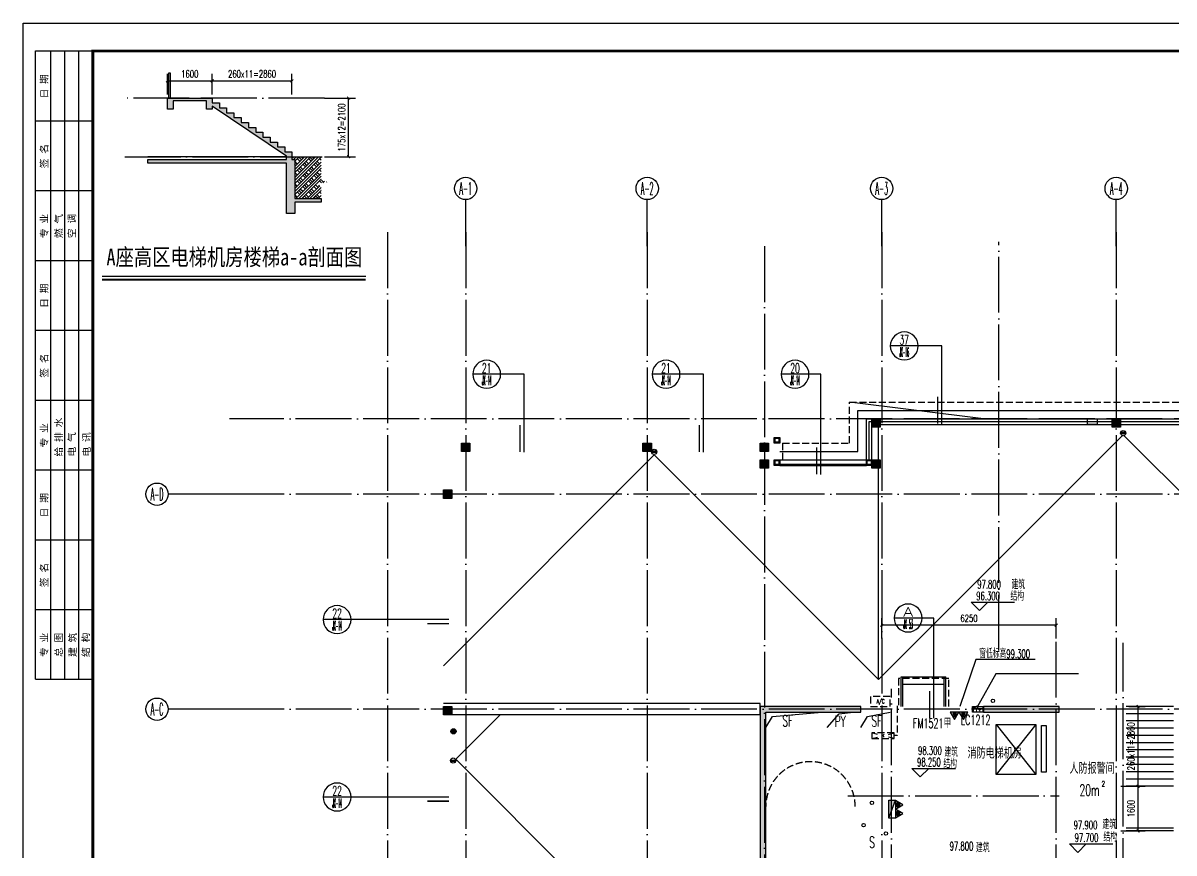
# Model space of a CAD drawing. Extents: x 1980812 to 2578970, y -669191 to 284498.
# Drawn here: x 1980812 to 2022034, y -444039 to -414320 of the extents above; entities that cross this region are included whole.
import ezdxf
from ezdxf.enums import TextEntityAlignment as Align

# ---------------------------------------------------------------- set-up
doc = ezdxf.new("R2010")
doc.units = 0
doc.header["$LTSCALE"] = 1000
doc.header["$MEASUREMENT"] = 0
doc.linetypes.add('DASH', pattern=[0.35, 0.25, -0.1])
doc.linetypes.add('DOTE', pattern=[2.42, 2, -0.2, 0.02, -0.2])
for name, color, linetype in [('A-ANNO-TEXT', 131, 'Continuous'), ('ACS_COM', 7, 'Continuous'), ('AXIS', 3, 'Continuous'), ('AXIS_TEXT', 7, 'Continuous'), ('COLU', 6, 'Continuous'), ('COLU_HATCH', 251, 'Continuous'), ('CURTWALL', 2, 'Continuous'), ('DIM_ELEV', 3, 'Continuous'), ('DIM_SYMB', 3, 'Continuous'), ('dote', 1, 'DOTE'), ('EQUIP_地漏', 255, 'Continuous'), ('EQUIP_消火栓', 255, 'Continuous'), ('EQUIP_设备', 102, 'Continuous'), ('EQUIP_雨水斗', 255, 'Continuous'), ('KT', 11, 'DASH'), ('PUB_DIM', 3, 'Continuous'), ('S_面层', 41, 'Continuous'), ('SPACE_HATCH', 8, 'Continuous'), ('STAIR', 2, 'Continuous'), ('TK', 1, 'Continuous'), ('VALVE_喷淋', 255, 'Continuous'), ('VPIPE-废水', 30, 'Continuous'), ('VPIPE-污水', 50, 'Continuous'), ('VPIPE-消防', 20, 'Continuous'), ('VPIPE-雨水', 140, 'Continuous'), ('WALL', 4, 'Continuous'), ('WINDOW', 2, 'Continuous'), ('屋顶柱', 5, 'Continuous'), ('房间名称', 7, 'Continuous'), ('排水', 140, 'Continuous'), ('百叶', 3, 'Continuous'), ('看线', 66, 'Continuous'), ('空线', 3, 'Continuous'), ('节点', 3, 'Continuous'), ('详细尺寸', 11, 'Continuous'), ('详细标注', 231, 'Continuous'), ('门窗编号', 56, 'Continuous')]:
    doc.layers.add(name, color=color, linetype=linetype)
doc.layers.add('kon', color=40, linetype='Continuous', lineweight=5)
doc.layers.add('暖通-空调-设备', color=150, linetype='Continuous', lineweight=35)
doc.styles.add('-WHFSROMANS', font='ROMANS.shx', dxfattribs={"width": 0.6, "bigfont": 'WHFS.shx'})
doc.styles.add('_ROMANC', font='ROMANC', dxfattribs={"width": 0.6})
doc.styles.add('_TCH_AXIS', font='COMPLEX', dxfattribs={"bigfont": 'GBCBIG'})
doc.styles.add('_TCH_DIM_T3', font='SIMPLEX', dxfattribs={"width": 0.705882, "bigfont": 'GBCBIG'})
doc.styles.add('COMP', font='COMPLEX.shx', dxfattribs={"bigfont": 'hztxt'})
doc.styles.add('COMPLEX', font='COMPLEX')
doc.styles.add('DIM_FONT', font='SIMPLEX', dxfattribs={"width": 0.7, "bigfont": 'GBCBIG'})
doc.styles.add('HZTXTW', font='txtw.shx', dxfattribs={"width": 0.6, "bigfont": 'hztxtw.shx'})
doc.styles.add('SONGTI', font='NSimSun.ttf', dxfattribs={"width": 1.1})
doc.dimstyles.new('_TCH_ARCH&&100', dxfattribs={"dimtxt": 255, "dimasz": 100, "dimexe": 250, "dimexo": 300, "dimgap": 122.5, "dimtad": 1, "dimdec": 0, "dimzin": 0, "dimdsep": 46, "dimtxsty": '_TCH_DIM_T3', "dimblk": 'ARCHTICK', "dimcen": 0.09, "dimclrt": 7, "dimazin": 2, "dimtfac": 1, "dimtdec": 0, "dimtix": 1, "dimtmove": 2, "dimatfit": 3, "dimfxl": 1, "dimtolj": 1, "dimtzin": 0, "dimarcsym": 0})

# ---------------------------------------------------------------- blocks, each defined once
blk = doc.blocks.new('会签栏0821')
at = {"layer": 'TK'}
for p, q in [((115148889, 23475903), (115148889, 23483403)), ((115148889, 23483403), (115150939, 23483403)), ((115149439, 23475903), (115149439, 23483403)), ((115149939, 23475903), (115149939, 23483403)), ((115150439, 23475903), (115150439, 23483403)), ((115150939, 23475903), (115150939, 23483403)), ((115148889, 23480903), (115150939, 23480903)), ((115148889, 23478403), (115150939, 23478403)), ((115148889, 23468403), (115148889, 23475903)), ((115148889, 23475903), (115150939, 23475903)), ((115149439, 23468403), (115149439, 23475903)), ((115149939, 23468403), (115149939, 23475903)), ((115150439, 23468403), (115150439, 23475903)), ((115150939, 23468403), (115150939, 23475903)), ((115148889, 23473403), (115150939, 23473403)), ((115148889, 23470903), (115150939, 23470903)), ((115148889, 23460903), (115148889, 23468403)), ((115148889, 23468403), (115150939, 23468403)), ((115149439, 23460903), (115149439, 23468403)), ((115149939, 23460903), (115149939, 23468403)), ((115150439, 23460903), (115150439, 23468403)), ((115150939, 23460903), (115150939, 23468403)), ((115148889, 23465903), (115150939, 23465903)), ((115148889, 23463403), (115150939, 23463403)), ((115148889, 23460903), (115150939, 23460903))]:
    blk.add_line(p, q, dxfattribs=at)
at = {"layer": 'TK', "style": 'SONGTI'}
for s, p in [('日 期', (115149324, 23481702)), ('签 名', (115149324, 23479202)), ('专 业', (115149324, 23476702)), ('燃 气', (115149842, 23476702)), ('空 调', (115150316, 23476702)), ('日 期', (115149324, 23474202)), ('签 名', (115149324, 23471702)), ('专 业', (115149324, 23469202)), ('给 排 水', (115149842, 23468880)), ('电 气', (115150316, 23468880)), ('电 讯', (115150842, 23468880)), ('日 期', (115149324, 23466702)), ('签 名', (115149324, 23464202)), ('专 业', (115149324, 23461702)), ('总 图', (115149842, 23461702)), ('建 筑', (115150342, 23461702)), ('结 构', (115150816, 23461702))]:
    blk.add_text(s, height=250, rotation=90, dxfattribs=at).set_placement(p)
blk = doc.blocks.new('屋顶平mian')
at = {"layer": 'CURTWALL'}
for points in [[(11050, 2030), (11250, 2030), (11250, 1830), (11050, 1830)], [(11080, 2000), (11220, 2000), (11220, 1860), (11080, 1860)], [(11050, 1230), (11250, 1230), (11250, 1030), (11050, 1030)], [(11080, 1200), (11220, 1200), (11220, 1060), (11080, 1060)]]:
    blk.add_lwpolyline(points, close=True, dxfattribs=at)
at = {"layer": '百叶'}
for p, q in [((14050, 1530), (14050, 3000)), ((14050, 3000), (49200, 3000)), ((11250, 1530), (14050, 1530))]:
    blk.add_line(p, q, dxfattribs=at)
for points in [[(14350, 1230), (14350, 2700), (48900, 2700), (48900, -8600), (46900, -8600)], [(14450, 1230), (14450, 2600), (48800, 2600), (48800, -8500), (47100, -8500)], [(14550, 1230), (14550, 2500), (48700, 2500), (48700, -8400), (46900, -8400)]]:
    blk.add_lwpolyline(points, dxfattribs=at)
for points in [[(14350, 1230), (14550, 1230), (14550, 1030), (14350, 1030)], [(14380, 1200), (14520, 1200), (14520, 1060), (14380, 1060)]]:
    blk.add_lwpolyline(points, close=True, dxfattribs=at)
at = {"layer": '看线', "color": 2, "linetype": 'DASH'}
for p, q in [((13750, 1830), (13750, 3300)), ((13750, 3300), (49500, 3300)), ((11350, 1830), (13750, 1830)), ((11350, 1830), (11350, 1230))]:
    blk.add_line(p, q, dxfattribs=at)
at = {"layer": '空线'}
for p, q in [((11250, 1230), (14350, 1230)), ((11250, 1080), (14350, 1080)), ((11250, 1030), (14350, 1030))]:
    blk.add_line(p, q, dxfattribs=at)
blk = doc.blocks.new('_index')
blk.add_line((-0.5, 0), (0.5, 0))
blk.add_circle((0, 0), 0.5)
at = {"style": 'COMP'}
for tag, width, p, p2 in [('1', 2.333333, (-0.17, 0.05), (0.17, 0.05)), ('-', 1.166667, (-0.17, -0.39), (0.17, -0.39))]:
    blk.add_attdef(tag, text='', height=0.34, dxfattribs=dict(at, width=width)).set_placement(p, p2, align=Align.FIT)
blk = doc.blocks.new('A$C633B0154')
at = {"layer": 'COLU_HATCH'}
h = blk.add_hatch(color=256, dxfattribs=at)
h.dxf.hatch_style = 1
h.paths.add_polyline_path([(850, -8300), (850, -8100), (200, -8100), (200, -8100), (0, -8100), (0, 0), (200, 0), (200, 0), (3400, 0), (3400, 200), (-200, 200), (-200, -8300)])
h.paths.add_polyline_path([(2350, -8100), (2350, -8300), (3350, -8300), (3350, -8100)])
h = blk.add_hatch(color=256, dxfattribs=at)
h.dxf.hatch_style = 1
h.paths.add_polyline_path([(7800, 200), (7800, 0), (10500, 0), (10500, 200)])
h = blk.add_hatch(color=256, dxfattribs=at)
h.dxf.hatch_style = 1
h.paths.add_polyline_path([(15900, 200), (18650, 200), (18650, -8300), (15900, -8300), (15900, -8100), (18450, -8100), (18450, 0), (15900, 0)])
h = blk.add_hatch(color=256, dxfattribs=at)
h.dxf.hatch_style = 1
h.paths.add_polyline_path([(22550, 0), (22550, 200), (21500, 200), (21500, 0)])
h.paths.add_polyline_path([(24050, 200), (24050, 0), (24700, 0), (24700, 0), (24900, 0), (24900, -8100), (24700, -8100), (24700, -8100), (21500, -8100), (21500, -8300), (25100, -8300), (25100, 200)])
h = blk.add_hatch(color=256, dxfattribs=at)
h.dxf.hatch_style = 1
h.paths.add_polyline_path([(7800, -8100), (7800, -8300), (10500, -8300), (10500, -8100)])
at = {"layer": 'COLU'}
for points in [[(850, -8100), (200, -8100), (200, -8100), (0, -8100), (0, 0), (200, 0), (200, 0), (3400, 0), (3400, 200), (-200, 200), (-200, -8300), (850, -8300), (850, -8100)], [(22550, 200), (21500, 200), (21500, 0), (22550, 0), (22550, 200)], [(24050, 0), (24700, 0), (24700, 0), (24900, 0), (24900, -8100), (24700, -8100), (24700, -8100), (21500, -8100), (21500, -8300), (25100, -8300), (25100, 200), (24050, 200), (24050, 0)], [(2350, -8300), (3350, -8300), (3350, -8100), (2350, -8100), (2350, -8300)]]:
    blk.add_lwpolyline(points, dxfattribs=at)
for points in [[(7800, 200), (7800, 0), (10500, 0), (10500, 200)], [(7800, 200), (7800, 0), (10500, 0), (10500, 200)], [(15900, 200), (18650, 200), (18650, -8300), (15900, -8300), (15900, -8100), (18450, -8100), (18450, 0), (15900, 0)], [(15900, 200), (18650, 200), (18650, -8300), (15900, -8300), (15900, -8100), (18450, -8100), (18450, 0), (15900, 0)], [(18650, 0), (18650, -8100), (18450, -8100), (18450, 0)], [(18650, 0), (18650, -8100), (18450, -8100), (18450, 0)], [(7800, -8100), (7800, -8300), (10500, -8300), (10500, -8100)], [(7800, -8100), (7800, -8300), (10500, -8300), (10500, -8100)]]:
    blk.add_lwpolyline(points, close=True, dxfattribs=at)
blk = doc.blocks.new('_ArchTick')
at = {"color": 0, "linetype": 'ByBlock', "const_width": 0.4}
blk.add_lwpolyline([(-0.5, -0.5), (0.5, 0.5)], dxfattribs=at)
blk = doc.blocks.new('*D89')
at = {"layer": 'Defpoints', "color": 0, "transparency": 16777216}
for p in [(2011567, -435883), (2011567, -436653), (2017817, -436653)]:
    blk.add_point(p, dxfattribs=at)
at = {"layer": '详细标注', "color": 0, "lineweight": -2, "transparency": 16777216}
for p, q in [((2011567, -436353), (2011567, -435633)), ((2017817, -436353), (2017817, -435633)), ((2017817, -435883), (2011567, -435883))]:
    blk.add_line(p, q, dxfattribs=at)
at = {"layer": '详细标注', "color": 0, "lineweight": -2, "transparency": 16777216, "xscale": 100, "yscale": 100, "zscale": 100}
for p, rotation in [((2011567, -435883), 180.0000000047379), ((2017817, -435883), 4.737890080264151e-09)]:
    blk.add_blockref('_ArchTick', p, dxfattribs=dict(at, rotation=rotation))
at = {"layer": '详细标注', "color": 7, "transparency": 16777216, "insert": (2014692, -435633), "char_height": 255, "attachment_point": 5, "rotation": 0, "style": '_TCH_DIM_T3'}
blk.add_mtext('\\A1;6250', dxfattribs=at)
blk = doc.blocks.new('灭火器')
at = {"layer": 'VALVE_喷淋'}
for points in [[(-87, 50), (-156, 170), (-225, 50)], [(225, 50), (156, 170), (87, 50)]]:
    blk.add_hatch(color=8, dxfattribs=at).paths.add_polyline_path(points)
at = {"layer": 'EQUIP_消火栓'}
for p, q in [((-156, 270), (-312, 0)), ((-156, 170), (-225, 50)), ((-225, 50), (-87, 50)), ((0, 0), (-156, 270)), ((-87, 50), (-156, 170)), ((156, 270), (0, 0)), ((0, 0), (312, 0)), ((156, 170), (87, 50)), ((87, 50), (225, 50)), ((312, 0), (156, 270)), ((225, 50), (156, 170)), ((-312, 0), (0, 0))]:
    blk.add_line(p, q, dxfattribs=at)
blk = doc.blocks.new('$TwtSys$00000434')
for p, q in [((-0.5, 0.5), (-0.5, -0.5)), ((-0.5, -0.5), (0.5, 0.5)), ((0.5, 0.5), (-0.5, 0.5)), ((0.5, -0.5), (0.5, 0.5)), ((-0.5, -0.5), (0.5, -0.5))]:
    blk.add_line(p, q)
blk.add_solid([(0.5, -0.5), (0.5, 0.5), (-0.5, -0.5)])
blk = doc.blocks.new('$TwtSys$00000139')
at = {"color": 7}
for p, q in [((-19, 92, 0), (-19, -92, 0)), ((19, 92, 0), (19, -92, 0))]:
    blk.add_line(p, q, dxfattribs=at)
blk.add_circle((0, 0, 0), 93.8)
blk = doc.blocks.new('$TwtSys$00000141')
for p, q in [((-94, 8), (-10, 92)), ((-94, 8), (-10, 92)), ((-87, -35), (35, 87)), ((-87, -35), (35, 87)), ((-66, -66), (66, 66)), ((-66, -66), (66, 66)), ((-32, -87), (88, 33)), ((-32, -87), (88, 33)), ((11, -92), (92, -11)), ((11, -92), (92, -11))]:
    blk.add_line(p, q)
blk.add_circle((0, 0), 94)
blk.add_circle((0, 0), 94)
blk = doc.blocks.new('A$C5E1E5499')
at = {"layer": 'EQUIP_设备', "color": 255}
blk.add_lwpolyline([(22271, 2700), (22620, 2700), (22620, 2500), (22271, 2500)], close=True, dxfattribs=at)
at = {"layer": 'VPIPE-废水', "linetype": 'Continuous'}
blk.add_circle((14250, -11852), 60, dxfattribs=at)
at = {"layer": 'VPIPE-污水', "linetype": 'Continuous'}
blk.add_circle((15050, -12150), 60, dxfattribs=at)
at = {"layer": 'VPIPE-消防', "linetype": 'Continuous'}
blk.add_circle((14550, -11052), 60, dxfattribs=at)
at = {"layer": 'VPIPE-雨水', "linetype": 'Continuous'}
blk.add_circle((18885, -7400), 60, dxfattribs=at)
at = {"layer": 'EQUIP_地漏'}
blk.add_blockref('$TwtSys$00000141', (-438, -8492), dxfattribs=at)
at = {"layer": 'EQUIP_消火栓'}
for p, rotation in [((17668, -7800), 180), ((15390, -11277), 270)]:
    blk.add_blockref('灭火器', p, dxfattribs=dict(at, rotation=rotation))
at = {"layer": 'EQUIP_消火栓', "xscale": -650.0000000000002, "yscale": 240, "zscale": 650.0000000000002, "rotation": 270.0000015714001}
blk.add_blockref('$TwtSys$00000434', (15270, -11277), dxfattribs=at)
at = {"layer": 'EQUIP_雨水斗'}
for p, rotation in [((23550, 2187), 269.9999772101841), ((6750, 1516), 269.9999772101841), ((-450, -9539), 89.99997720998299)]:
    blk.add_blockref('$TwtSys$00000139', p, dxfattribs=dict(at, rotation=rotation))
blk = doc.blocks.new('*D187')
at = {"layer": 'Defpoints', "color": 0, "transparency": 16777216}
for p in [(2019833, -441651), (2020748, -441651), (2019833, -443251)]:
    blk.add_point(p, dxfattribs=at)
at = {"layer": 'PUB_DIM', "color": 0, "lineweight": -2, "transparency": 16777216}
for p, q in [((2020133, -441651), (2020998, -441651)), ((2020748, -443251), (2020748, -441651)), ((2020133, -443251), (2020998, -443251))]:
    blk.add_line(p, q, dxfattribs=at)
at = {"layer": 'PUB_DIM', "color": 0, "lineweight": -2, "transparency": 16777216, "xscale": 100, "yscale": 100, "zscale": 100}
for p, rotation in [((2020748, -441651), 90), ((2020748, -443251), 270)]:
    blk.add_blockref('_ArchTick', p, dxfattribs=dict(at, rotation=rotation))
at = {"layer": 'PUB_DIM', "color": 7, "transparency": 16777216, "insert": (2020498, -442451), "char_height": 255, "attachment_point": 5, "rotation": 90, "style": '_TCH_DIM_T3'}
blk.add_mtext('\\A1;1600', dxfattribs=at)
blk = doc.blocks.new('*D188')
at = {"layer": 'Defpoints', "color": 0, "transparency": 16777216}
for p in [(1987585, -416391), (1985985, -417182), (1987585, -417182)]:
    blk.add_point(p, dxfattribs=at)
at = {"layer": 'PUB_DIM', "color": 0, "lineweight": -2, "transparency": 16777216}
for p, q in [((1985985, -416882), (1985985, -416141)), ((1987585, -416882), (1987585, -416141)), ((1985985, -416391), (1987585, -416391))]:
    blk.add_line(p, q, dxfattribs=at)
at = {"layer": 'PUB_DIM', "color": 0, "lineweight": -2, "transparency": 16777216, "xscale": 100, "yscale": 100, "zscale": 100, "rotation": 180}
blk.add_blockref('_ArchTick', (1985985, -416391), dxfattribs=at)
at = {"layer": 'PUB_DIM', "color": 0, "lineweight": -2, "transparency": 16777216, "xscale": 100, "yscale": 100, "zscale": 100}
blk.add_blockref('_ArchTick', (1987585, -416391), dxfattribs=at)
at = {"layer": 'PUB_DIM', "color": 7, "transparency": 16777216, "insert": (1986785, -416141), "char_height": 255, "attachment_point": 5, "style": '_TCH_DIM_T3'}
blk.add_mtext('\\A1;1600', dxfattribs=at)
blk = doc.blocks.new('*D189')
at = {"layer": 'Defpoints', "color": 0, "transparency": 16777216}
for p in [(1990445, -416391), (1987585, -417182), (1990445, -417182)]:
    blk.add_point(p, dxfattribs=at)
at = {"layer": 'PUB_DIM', "color": 0, "lineweight": -2, "transparency": 16777216}
for p, q in [((1987585, -416882), (1987585, -416141)), ((1990445, -416882), (1990445, -416141)), ((1987585, -416391), (1990445, -416391))]:
    blk.add_line(p, q, dxfattribs=at)
at = {"layer": 'PUB_DIM', "color": 0, "lineweight": -2, "transparency": 16777216, "xscale": 100, "yscale": 100, "zscale": 100, "rotation": 180}
blk.add_blockref('_ArchTick', (1987585, -416391), dxfattribs=at)
at = {"layer": 'PUB_DIM', "color": 0, "lineweight": -2, "transparency": 16777216, "xscale": 100, "yscale": 100, "zscale": 100}
blk.add_blockref('_ArchTick', (1990445, -416391), dxfattribs=at)
at = {"layer": 'PUB_DIM', "color": 7, "transparency": 16777216, "insert": (1989015, -416141), "char_height": 255, "attachment_point": 5, "style": '_TCH_DIM_T3'}
blk.add_mtext('\\A1;260x11=2860', dxfattribs=at)
blk = doc.blocks.new('*D190')
at = {"layer": 'Defpoints', "color": 0, "transparency": 16777216}
for p in [(1991307, -417007), (1992472, -417007), (1991307, -419107)]:
    blk.add_point(p, dxfattribs=at)
at = {"layer": 'PUB_DIM', "color": 0, "lineweight": -2, "transparency": 16777216}
for p, q in [((1991607, -417007), (1992722, -417007)), ((1992472, -419107), (1992472, -417007)), ((1991607, -419107), (1992722, -419107))]:
    blk.add_line(p, q, dxfattribs=at)
at = {"layer": 'PUB_DIM', "color": 0, "lineweight": -2, "transparency": 16777216, "xscale": 100, "yscale": 100, "zscale": 100}
for p, rotation in [((1992472, -417007), 90), ((1992472, -419107), 270)]:
    blk.add_blockref('_ArchTick', p, dxfattribs=dict(at, rotation=rotation))
at = {"layer": 'PUB_DIM', "color": 7, "transparency": 16777216, "insert": (1992222, -418057), "char_height": 255, "attachment_point": 5, "rotation": 90, "style": '_TCH_DIM_T3'}
blk.add_mtext('\\A1;175x12=2100', dxfattribs=at)
blk = doc.blocks.new('*D191')
at = {"layer": 'Defpoints', "color": 0, "transparency": 16777216}
for p in [(2020117, -438791), (2020748, -438791), (2020117, -441651)]:
    blk.add_point(p, dxfattribs=at)
at = {"layer": 'PUB_DIM', "color": 0, "lineweight": -2, "transparency": 16777216}
for p, q in [((2020417, -438791), (2020998, -438791)), ((2020748, -441651), (2020748, -438791)), ((2020417, -441651), (2020998, -441651))]:
    blk.add_line(p, q, dxfattribs=at)
at = {"layer": 'PUB_DIM', "color": 0, "lineweight": -2, "transparency": 16777216, "xscale": 100, "yscale": 100, "zscale": 100}
for p, rotation in [((2020748, -438791), 90), ((2020748, -441651), 270)]:
    blk.add_blockref('_ArchTick', p, dxfattribs=dict(at, rotation=rotation))
at = {"layer": 'PUB_DIM', "color": 7, "transparency": 16777216, "insert": (2020498, -440221), "char_height": 255, "attachment_point": 5, "rotation": 90, "style": '_TCH_DIM_T3'}
blk.add_mtext('\\A1;260x11=2860', dxfattribs=at)
blk = doc.blocks.new('A$C0C451D3D')
at = {"layer": 'ACS_COM'}
blk.add_lwpolyline([(0, 0), (398, 0), (398, -200), (0, -200)], close=True, dxfattribs=at)
at = {"layer": 'kon', "color": 1, "ltscale": 5}
for p, q in [((28, 0), (368, 0)), ((28, -200), (368, -200)), ((30, -200), (30, 0)), ((30, 0), (370, 0)), ((30, -200), (370, -200)), ((200, -70), (200, -96)), ((370, 0), (370, -200))]:
    blk.add_line(p, q, dxfattribs=at)
at = {"layer": 'kon', "color": 1, "ltscale": 5, "flags": 128}
for points in [[(30, -70), (150, -5), (200, -70)], [(370, -70), (250, -136), (200, -70)]]:
    blk.add_lwpolyline(points, close=True, dxfattribs=at)
at = {"layer": 'kon', "color": 1, "ltscale": 5}
blk.add_lwpolyline([(140, -96), (140, -188), (261, -188), (261, -96)], close=True, dxfattribs=at)
blk = doc.blocks.new('A$C3A0D4C3E')
at = {"layer": 'COLU_HATCH'}
h = blk.add_hatch(color=8, dxfattribs=at)
h.dxf.hatch_style = 1
h.paths.add_polyline_path([(14550, 2700), (14850, 2700), (14850, 2400), (14550, 2400)])
h = blk.add_hatch(color=8, dxfattribs=at)
h.dxf.hatch_style = 1
h.paths.add_polyline_path([(23150, 2700), (23450, 2700), (23450, 2400), (23150, 2400)])
h = blk.add_hatch(color=8, dxfattribs=at)
h.dxf.hatch_style = 1
h.paths.add_polyline_path([(-150, 1830), (150, 1830), (150, 1530), (-150, 1530)])
h = blk.add_hatch(color=8, dxfattribs=at)
h.dxf.hatch_style = 1
h.paths.add_polyline_path([(6350, 1830), (6650, 1830), (6650, 1530), (6350, 1530)])
h = blk.add_hatch(color=8, dxfattribs=at)
h.dxf.hatch_style = 1
h.paths.add_polyline_path([(10550, 1830), (10850, 1830), (10850, 1530), (10550, 1530)])
h = blk.add_hatch(color=8, dxfattribs=at)
h.dxf.hatch_style = 1
h.paths.add_polyline_path([(10550, 1230), (10850, 1230), (10850, 930), (10550, 930)])
h = blk.add_hatch(color=8, dxfattribs=at)
h.dxf.hatch_style = 1
h.paths.add_polyline_path([(14550, 1230), (14850, 1230), (14850, 930), (14550, 930)])
h = blk.add_hatch(color=8, dxfattribs=at)
h.dxf.hatch_style = 1
h.paths.add_polyline_path([(-800, 150), (-500, 150), (-500, -150), (-800, -150)])
h = blk.add_hatch(color=8, dxfattribs=at)
h.dxf.hatch_style = 1
h.paths.add_polyline_path([(-800, -7600), (-500, -7600), (-500, -7900), (-800, -7900)])
at = {"layer": '屋顶柱'}
for points in [[(14550, 2700), (14850, 2700), (14850, 2400), (14550, 2400), (14550, 2700)], [(23150, 2700), (23450, 2700), (23450, 2400), (23150, 2400), (23150, 2700)], [(-150, 1830), (150, 1830), (150, 1530), (-150, 1530), (-150, 1830)], [(6350, 1830), (6650, 1830), (6650, 1530), (6350, 1530), (6350, 1830)], [(10550, 1830), (10850, 1830), (10850, 1530), (10550, 1530), (10550, 1830)], [(10550, 1230), (10850, 1230), (10850, 930), (10550, 930), (10550, 1230)], [(14550, 1230), (14850, 1230), (14850, 930), (14550, 930), (14550, 1230)], [(-800, 150), (-500, 150), (-500, -150), (-800, -150), (-800, 150)], [(-800, -7600), (-500, -7600), (-500, -7900), (-800, -7900), (-800, -7600)]]:
    blk.add_lwpolyline(points, dxfattribs=at)
blk = doc.blocks.new('_AXISO')
blk.add_circle((0, 0), 0.5)
at = {"layer": 'AXIS_TEXT', "style": 'COMPLEX', "width": 1.041667}
blk.add_attdef('A', text='', height=0.56, dxfattribs=at).set_placement((-0.25, -0.28), (0.25, -0.28), align=Align.FIT)
blk = doc.blocks.new('A$C3893296D')
at = {"layer": 'KT', "linetype": 'DASH'}
for p, q in [((900, 300), (200, 300)), ((200, 300), (200, -50)), ((900, -50), (900, 300)), ((200, -50), (900, -50))]:
    blk.add_line(p, q, dxfattribs=at)
at = {"layer": 'KT', "linetype": 'DASH', "style": '-WHFSROMANS', "width": 0.6}
blk.add_text('A/C', height=150.1, rotation=180, dxfattribs=at).set_placement((681, 194, 0))
blk = doc.blocks.new('A$C7B170064')
at = {"layer": 'KT'}
for p, q in [((50, 724), (0, 925)), ((200, 925), (150, 724)), ((50, 327), (0, 125)), ((200, 125), (150, 327))]:
    blk.add_line(p, q, dxfattribs=at)
blk.add_lwpolyline([(0, 925), (0, 125), (200, 125), (200, 925)], close=True, dxfattribs=at)
at = {"layer": 'KT', "style": '_ROMANC', "oblique": 0, "width": 1.2}
blk.add_text('K', height=100, rotation=90, dxfattribs=at).set_placement((148, 473))
at = {"layer": 'KT', "style": 'DIM_FONT', "oblique": 0, "width": 0.6, "flags": 9}
for tag in ['XSIZE', 'YSIZE']:
    blk.add_attdef(tag, (200, 125), '', height=0.5, rotation=90, dxfattribs=at)

msp = doc.modelspace()

# ---------------------------------------------------------------- hatches: boundary and pattern name
at = {"layer": 'S_面层'}
h = msp.add_hatch(dxfattribs=at)
h.set_pattern_fill('夯实土壤', color=256, scale=50)
h.set_pattern_definition([(45, (-95389.5, 57403.2), (-198.697006, 198.697006), []), (45, (-95284.5, 57403.2), (-198.697006, 198.697006), []), (45, (-95179.5, 57403.2), (-198.697006, 198.697006), []), (135, (-95389.5, 57403.2), (-198.697006, -198.697006), [132.5, -148.5]), (135, (-95337, 57455.7), (-198.697006, -198.697006), [132.5, -148.5]), (135, (-95284.5, 57508.2), (-198.697006, -198.697006), [132.5, -148.5])])
h.paths.add_polyline_path([(1991489.6, -419107.3), (1990444.8, -419107.3), (1990444.8, -419207.3), (1990544.8, -419207.3), (1990544.8, -420607.3), (1991489.6, -420607.3), (1991489.6, -420160.8), (1991279.6, -420086.3), (1991699.6, -420012.3), (1991489.6, -419935.8)])
at = {"layer": 'SPACE_HATCH'}
h = msp.add_hatch(color=256, dxfattribs=at)
h.dxf.hatch_style = 1
h.paths.add_polyline_path([(1990244.8, -419337.3), (1985288, -419337.3), (1985288, -419207.3), (1990244.8, -419207.3), (1990244.8, -419093.2), (1987584.8, -417302.8), (1987584.8, -417407.3), (1987384.8, -417407.3), (1987384.8, -417107.3), (1986184.8, -417107.3), (1986184.8, -417407.3), (1985984.8, -417407.3), (1985984.8, -417007.3), (1987584.8, -417007.3), (1987584.8, -417182.3), (1987844.8, -417182.3), (1987844.8, -417357.3), (1988104.8, -417357.3), (1988104.8, -417532.3), (1988364.8, -417532.3), (1988364.8, -417707.3), (1988624.8, -417707.3), (1988624.8, -417882.3), (1988884.8, -417882.3), (1988884.8, -418057.3), (1989144.8, -418057.3), (1989144.8, -418232.3), (1989404.8, -418232.3), (1989404.8, -418407.3), (1989664.8, -418407.3), (1989664.8, -418582.3), (1989924.8, -418582.3), (1989924.8, -418757.3), (1990184.8, -418757.3), (1990184.8, -418932.3), (1990444.8, -418932.3), (1990444.8, -419207.3), (1990544.8, -419207.3), (1990544.8, -420607.3), (1991489.6, -420607.3), (1991489.6, -420737.3), (1990544.8, -420737.3), (1990544.8, -421137.3), (1990244.8, -421137.3)])

# ---------------------------------------------------------------- linework, layer by layer
at = {"layer": 'A-ANNO-TEXT'}
msp.add_line((1983642.8, -423389.3), (1993087.9, -423389.3), dxfattribs=at)
at = {"layer": 'A-ANNO-TEXT', "const_width": 75}
msp.add_lwpolyline([(1983642.8, -423505.7), (1993087.9, -423505.7)], dxfattribs=at)
at = {"layer": 'AXIS'}
for p, q in [((1996666.5, -422304.4), (1996666.5, -420642.7)), ((2003166.5, -422304.4), (2003166.5, -420642.7)), ((2011566.5, -422304.4), (2011566.5, -420642.7)), ((2019966.5, -422304.4), (2019966.5, -420642.7)), ((1989843, -431190.9), (1986011.9, -431190.9)), ((1989843, -438890.9), (1986011.9, -438890.9))]:
    msp.add_line(p, q, dxfattribs=at)
at = {"layer": 'DIM_ELEV'}
for p, q in [((2015067.2, -435357), (2014767.2, -435057)), ((2014767.2, -435057), (2016323.1, -435057)), ((2015067.2, -435357), (2015367.2, -435057)), ((2012949, -441311.3), (2012649, -441011.3)), ((2012649, -441011.3), (2014204.8, -441011.3)), ((2012949, -441311.3), (2013249, -441011.3)), ((2018593.2, -444016.5), (2018293.2, -443716.5)), ((2018293.2, -443716.5), (2019849.1, -443716.5)), ((2018593.2, -444016.5), (2018893.2, -443716.5))]:
    msp.add_line(p, q, dxfattribs=at)
at = {"layer": 'DIM_ELEV', "color": 7}
for p, q in [((2014932.8, -437108), (2014366.2, -438790.9)), ((2017067.7, -437108), (2014932.8, -437108))]:
    msp.add_line(p, q, dxfattribs=at)
at = {"layer": 'DIM_SYMB'}
msp.add_lwpolyline([(2018611.8, -437626.1), (2015658.9, -437626.1), (2014995.4, -438794)], dxfattribs=at)
at = {"layer": 'DIM_SYMB', "const_width": 46.7}
msp.add_lwpolyline([(2015006.9, -438773.7, 1), (2014983.9, -438814.3, 1)], format="xyb", close=True, dxfattribs=at)
at = {"layer": 'dote'}
for p, q in [((1991606.7, -417007.3), (1984461.9, -417007.3)), ((1984461.9, -419107.3), (1991606.7, -419107.3)), ((1993866.5, -421813.7), (1993866.5, -463914.6)), ((1996666.5, -421813.7), (1996666.5, -463914.6)), ((2003166.5, -421813.7), (2003166.5, -463914.6)), ((2011566.5, -421813.7), (2011566.5, -463914.6)), ((2019966.5, -421813.7), (2019966.5, -463914.6)), ((2007366.5, -422310.7), (2007366.5, -462986.5)), ((2015766.5, -436790.9), (2015766.5, -422160)), ((2053077.2, -428490.9), (1988210.3, -428490.9)), ((2053079.9, -431190.9), (1988213, -431190.9)), ((2017816.5, -448156.7), (2017816.5, -436265)), ((2020216.5, -447934.1), (2020216.5, -436517.2)), ((2011916.5, -448156.7), (2011916.5, -438159.6)), ((2053079.9, -438890.9), (1988213, -438890.9)), ((2010348.5, -441990.9), (2017916.5, -441990.9))]:
    msp.add_line(p, q, dxfattribs=at)
at = {"layer": 'KT'}
msp.add_lwpolyline([(2012115.8, -438772.3), (2012115.8, -439837.3), (2012016.5, -439837.3)], dxfattribs=at)
at = {"layer": 'S_面层'}
for p, q in [((1990244.8, -419107.3), (1985288, -419107.3)), ((1990444.8, -419107.3), (1991489.6, -419107.3))]:
    msp.add_line(p, q, dxfattribs=at)
at = {"layer": 'STAIR', "linetype": 'DASH'}
msp.add_arc((2009016.5, -442370.9), 1600, 0, 180, dxfattribs=at)
at = {"layer": 'TK'}
msp.add_lwpolyline([(1980812.3, -414320.1), (2064912.3, -414320.1), (2064912.3, -473720.1), (1980812.3, -473720.1)], close=True, dxfattribs=at)
at = {"layer": 'TK', "const_width": 100}
msp.add_lwpolyline([(2063912.3, -472720.1), (2063912.3, -415320.1), (1983312.3, -415320.1), (1983312.3, -472720.1)], close=True, dxfattribs=at)
at = {"layer": 'VPIPE-雨水'}
for p, q in [((2007216.5, -438690.9), (1995866.5, -438690.9)), ((2007216.5, -439090.9), (2007216.5, -438690.9)), ((2007216.5, -439090.9), (1995866.5, -439090.9))]:
    msp.add_line(p, q, dxfattribs=at)
at = {"layer": 'WALL'}
msp.add_lwpolyline([(1990244.8, -419337.3), (1985288, -419337.3), (1985288, -419207.3), (1990244.8, -419207.3), (1990244.8, -419093.2), (1987584.8, -417302.8), (1987584.8, -417407.3), (1987384.8, -417407.3), (1987384.8, -417107.3), (1986184.8, -417107.3), (1986184.8, -417407.3), (1985984.8, -417407.3), (1985984.8, -417007.3), (1987584.8, -417007.3), (1987584.8, -417182.3), (1987844.8, -417182.3), (1987844.8, -417357.3), (1988104.8, -417357.3), (1988104.8, -417532.3), (1988364.8, -417532.3), (1988364.8, -417707.3), (1988624.8, -417707.3), (1988624.8, -417882.3), (1988884.8, -417882.3), (1988884.8, -418057.3), (1989144.8, -418057.3), (1989144.8, -418232.3), (1989404.8, -418232.3), (1989404.8, -418407.3), (1989664.8, -418407.3), (1989664.8, -418582.3), (1989924.8, -418582.3), (1989924.8, -418757.3), (1990184.8, -418757.3), (1990184.8, -418932.3), (1990444.8, -418932.3), (1990444.8, -419207.3), (1990544.8, -419207.3), (1990544.8, -420607.3), (1991489.6, -420607.3), (1991489.6, -420737.3), (1990544.8, -420737.3), (1990544.8, -421137.3), (1990244.8, -421137.3), (1990244.8, -419337.3)], dxfattribs=at)
at = {"layer": 'WINDOW'}
for p, q in [((2012267, -438790.9), (2012267, -437730.9)), ((2012267, -437730.9), (2013867, -437730.9)), ((2012327, -438790.9), (2012327, -437730.9)), ((2013807, -438790.9), (2013807, -437730.9)), ((2013867, -438790.9), (2013867, -437730.9)), ((2012327, -437990.9), (2013807, -437990.9)), ((2022016.5, -438790.9), (2020316.5, -438790.9)), ((2022016.5, -439050.9), (2020316.5, -439050.9)), ((2022016.5, -439310.9), (2020316.5, -439310.9)), ((2022016.5, -439570.9), (2020316.5, -439570.9)), ((2022016.5, -439830.9), (2020316.5, -439830.9)), ((2022016.5, -440090.9), (2020316.5, -440090.9)), ((2022016.5, -440350.9), (2020316.5, -440350.9)), ((2022016.5, -440610.9), (2020316.5, -440610.9)), ((2022016.5, -440870.9), (2020316.5, -440870.9)), ((2022016.5, -441130.9), (2020316.5, -441130.9)), ((2022016.5, -441390.9), (2020316.5, -441390.9)), ((2022016.5, -441650.9), (2020316.5, -441650.9)), ((2022016.5, -443150.9), (2020316.5, -443150.9)), ((2022016.5, -443250.9), (2020316.5, -443250.9))]:
    msp.add_line(p, q, dxfattribs=at)
at = {"layer": 'WINDOW', "linetype": 'DASH'}
for p, q in [((2013967, -437790.9), (2012167, -437790.9)), ((2012167, -437790.9), (2012167, -438790.9)), ((2013967, -438790.9), (2013967, -437790.9))]:
    msp.add_line(p, q, dxfattribs=at)
at = {"layer": 'WINDOW', "color": 3}
for p, q in [((2017088.9, -439435.2), (2015663.6, -441223.6)), ((2015663.6, -439435.2), (2017088.9, -441223.6))]:
    msp.add_line(p, q, dxfattribs=at)
at = {"layer": 'WINDOW'}
msp.add_lwpolyline([(1986034.8, -417007.3), (1986034.8, -416107.3), (1986084.8, -416107.3), (1986084.8, -417007.3)], dxfattribs=at)
at = {"layer": 'WINDOW', "color": 3}
for points in [[(2015663.6, -439435.2), (2017088.9, -439435.2), (2017088.9, -441223.6), (2015663.6, -441223.6)], [(2017285, -439471.9), (2017456.5, -439471.9), (2017456.5, -441143.9), (2017285, -441143.9)]]:
    msp.add_lwpolyline(points, close=True, dxfattribs=at)
at = {"layer": '排水'}
for p, q in [((2011455.7, -437821.1), (2011455.7, -428690.9)), ((2020216.5, -429060.3, 0), (2011455.7, -437821.1, 0)), ((2020216.5, -429060.3, 0), (2028313.1, -437156.9, 0)), ((2003416.6, -429781.9), (1995866.5, -437331.9)), ((2003416.5, -429781.9), (2011455.7, -437821.1)), ((1996308.8, -440684.8), (1997902.8, -439090.9)), ((1996308.8, -440684.8), (2002614.8, -446990.9))]:
    msp.add_line(p, q, dxfattribs=at)
at = {"layer": '看线', "color": 2}
msp.add_line((2015216.5, -428490.9), (2010416.5, -427890.9), dxfattribs=at)
at = {"layer": '空线'}
for points in [[(2007416.5, -439540.9), (2007658.5, -439152.9), (2009416.5, -438990.9)], [(2009616.5, -439540.9), (2010048.8, -439056.3), (2010541.5, -438990.9)], [(2010816.5, -439540.9), (2011058.5, -439152.9), (2011866.5, -438990.9)]]:
    msp.add_lwpolyline(points, dxfattribs=at)
at = {"layer": '节点'}
for p, q in [((2013719.2, -425882.3), (2012874.7, -425882.3)), ((2013719.2, -428671.7), (2013719.2, -425882.3)), ((1998763.5, -426895.1), (1997919, -426895.1)), ((1998763.5, -429684.6), (1998763.5, -426895.1)), ((2005186.4, -426895.1), (2004341.9, -426895.1)), ((2005186.4, -429684.6), (2005186.4, -426895.1)), ((2009384.7, -426895.1), (2008540.2, -426895.1)), ((2009384.7, -430484.6), (2009384.7, -426895.1)), ((1996067.4, -435680.6), (1991562, -435680.6)), ((2013435.1, -435625.1), (2012590.6, -435625.1)), ((2013435.1, -439214.6), (2013435.1, -435625.1)), ((1996067.4, -442034.5), (1991562, -442034.5))]:
    msp.add_line(p, q, dxfattribs=at)
at = {"layer": '节点', "ltscale": 0.5, "const_width": 50}
for points in [[(2013569.2, -428671.7), (2013569.2, -427695.2)], [(1998613.5, -429684.6), (1998613.5, -428708.1)], [(2005036.4, -429684.6), (2005036.4, -428708.1)], [(2009234.7, -430484.6), (2009234.7, -429508.1)], [(1996067.4, -435830.6), (1995289.4, -435830.6)], [(2013285.1, -439214.6), (2013285.1, -438238.1)], [(1996067.4, -442184.5), (1995289.4, -442184.5)]]:
    msp.add_lwpolyline(points, dxfattribs=at)

# ---------------------------------------------------------------- block references
at = {"layer": 'AXIS'}
ref = msp.add_blockref('_AXISO', (1996666.5, -420242.7), dxfattribs=dict(at, xscale=800, yscale=800, zscale=800))
ref.add_attrib('A', 'A-1', dxfattribs={"layer": 'AXIS_TEXT', "height": 452.55, "style": '_TCH_AXIS', "width": 0.375}).set_placement((1996440.2, -420469), (1996892.8, -420469), align=Align.FIT)
ref = msp.add_blockref('_AXISO', (2003166.5, -420242.7), dxfattribs=dict(at, xscale=800, yscale=800, zscale=800))
ref.add_attrib('A', 'A-2', dxfattribs={"layer": 'AXIS_TEXT', "height": 452.55, "style": '_TCH_AXIS', "width": 0.344262}).set_placement((2002940.2, -420469), (2003392.8, -420469), align=Align.FIT)
ref = msp.add_blockref('_AXISO', (2011566.5, -420242.7), dxfattribs=dict(at, xscale=800, yscale=800, zscale=800))
ref.add_attrib('A', 'A-3', dxfattribs={"layer": 'AXIS_TEXT', "height": 452.55, "style": '_TCH_AXIS', "width": 0.344262}).set_placement((2011340.2, -420469), (2011792.8, -420469), align=Align.FIT)
ref = msp.add_blockref('_AXISO', (2019966.5, -420242.7), dxfattribs=dict(at, xscale=800, yscale=800, zscale=800))
ref.add_attrib('A', 'A-4', dxfattribs={"layer": 'AXIS_TEXT', "height": 452.55, "style": '_TCH_AXIS', "width": 0.333333}).set_placement((2019740.2, -420469), (2020192.8, -420469), align=Align.FIT)
ref = msp.add_blockref('_AXISO', (1985611.9, -431190.9), dxfattribs=dict(at, xscale=800, yscale=800, zscale=800))
ref.add_attrib('A', 'A-D', dxfattribs={"layer": 'AXIS_TEXT', "height": 452.55, "style": '_TCH_AXIS', "width": 0.328125}).set_placement((1985385.7, -431417.2), (1985838.2, -431417.2), align=Align.FIT)
ref = msp.add_blockref('_AXISO', (1985611.9, -438890.9), dxfattribs=dict(at, xscale=800, yscale=800, zscale=800))
ref.add_attrib('A', 'A-C', dxfattribs={"layer": 'AXIS_TEXT', "height": 452.55, "style": '_TCH_AXIS', "width": 0.33871}).set_placement((1985385.7, -439117.2), (1985838.2, -439117.2), align=Align.FIT)
at = {"layer": 'EQUIP_地漏'}
msp.add_blockref('A$C5E1E5499', (1996666.5, -431190.9), dxfattribs=at)
at = {"layer": 'KT'}
for name, p, rotation in [('A$C3893296D', (2012064.5, -438490.9), 180.0000000050692), ('A$C7B170064', (2011091.5, -439740.8), 270)]:
    msp.add_blockref(name, p, dxfattribs=dict(at, rotation=rotation))
at = {"layer": 'TK'}
msp.add_blockref('会签栏0821', (-113167626.7, -23898723.1), dxfattribs=at)
at = {"layer": 'WALL'}
for name, p in [('A$C3A0D4C3E', (1996666.5, -431190.9)), ('A$C633B0154', (2007416.5, -438990.9))]:
    msp.add_blockref(name, p, dxfattribs=at)
at = {"layer": '暖通-空调-设备'}
msp.add_blockref('A$C0C451D3D', (2014818.5, -438790.9), dxfattribs=at)
at = {"layer": '节点', "ltscale": 0.5}
ref = msp.add_blockref('_index', (2012374.7, -425882.3), dxfattribs=dict(at, xscale=-1000.000000050349, yscale=1000.000000050349, zscale=1000.000000050349))
ref.add_attrib('1', '37', dxfattribs={"layer": '0', "height": 340, "style": 'COMP', "width": 0.636364}).set_placement((2012204.7, -425832.3), (2012544.7, -425832.3), align=Align.FIT)
ref.add_attrib('-', 'JX-16', dxfattribs={"layer": '0', "height": 340, "style": 'COMP', "width": 0.233333}).set_placement((2012204.7, -426272.3), (2012544.7, -426272.3), align=Align.FIT)
ref = msp.add_blockref('_index', (1997419, -426895.1), dxfattribs=dict(at, xscale=-1000.000000050349, yscale=1000.000000050349, zscale=1000.000000050349))
ref.add_attrib('1', '21', dxfattribs={"layer": '0', "height": 340, "style": 'COMP', "width": 0.724138}).set_placement((1997249, -426845.1), (1997589, -426845.1), align=Align.FIT)
ref.add_attrib('-', 'JX-14', dxfattribs={"layer": '0', "height": 340, "style": 'COMP', "width": 0.228261}).set_placement((1997249, -427285.1), (1997589, -427285.1), align=Align.FIT)
ref = msp.add_blockref('_index', (2003841.9, -426895.1), dxfattribs=dict(at, xscale=-1000.000000050349, yscale=1000.000000050349, zscale=1000.000000050349))
ref.add_attrib('1', '21', dxfattribs={"layer": '0', "height": 340, "style": 'COMP', "width": 0.724138}).set_placement((2003671.9, -426845.1), (2004011.9, -426845.1), align=Align.FIT)
ref.add_attrib('-', 'JX-14', dxfattribs={"layer": '0', "height": 340, "style": 'COMP', "width": 0.228261}).set_placement((2003671.9, -427285.1), (2004011.9, -427285.1), align=Align.FIT)
ref = msp.add_blockref('_index', (2008462.5, -426895.1), dxfattribs=dict(at, xscale=-1000.000000050349, yscale=1000.000000050349, zscale=1000.000000050349))
ref.add_attrib('1', '20', dxfattribs={"layer": '0', "height": 340, "style": 'COMP', "width": 0.617647}).set_placement((2008292.5, -426845.1), (2008632.5, -426845.1), align=Align.FIT)
ref.add_attrib('-', 'JX-14', dxfattribs={"layer": '0', "height": 340, "style": 'COMP', "width": 0.228261}).set_placement((2008292.5, -427285.1), (2008632.5, -427285.1), align=Align.FIT)
ref = msp.add_blockref('_index', (1992062, -435680.6), dxfattribs=dict(at, xscale=-1000.000000050349, yscale=1000.000000050349, zscale=1000.000000050349))
ref.add_attrib('1', '22', dxfattribs={"layer": '0', "height": 340, "style": 'COMP', "width": 0.617647}).set_placement((1991892, -435630.6), (1992232, -435630.6), align=Align.FIT)
ref.add_attrib('-', 'JX-14', dxfattribs={"layer": '0', "height": 340, "style": 'COMP', "width": 0.228261}).set_placement((1991892, -436070.6), (1992232, -436070.6), align=Align.FIT)
ref = msp.add_blockref('_index', (2012512.9, -435625.1), dxfattribs=dict(at, xscale=-1000.000000050349, yscale=1000.000000050349, zscale=1000.000000050349))
ref.add_attrib('1', 'A', dxfattribs={"layer": '0', "height": 340, "style": 'COMP', "width": 1.166667}).set_placement((2012342.9, -435575.1), (2012682.9, -435575.1), align=Align.FIT)
ref.add_attrib('-', 'JX-53', dxfattribs={"layer": '0', "height": 340, "style": 'COMP', "width": 0.221053}).set_placement((2012342.9, -436015.1), (2012682.9, -436015.1), align=Align.FIT)
ref = msp.add_blockref('_index', (1992062, -442034.5), dxfattribs=dict(at, xscale=-1000.000000050349, yscale=1000.000000050349, zscale=1000.000000050349))
ref.add_attrib('1', '22', dxfattribs={"layer": '0', "height": 340, "style": 'COMP', "width": 0.617647}).set_placement((1991892, -441984.5), (1992232, -441984.5), align=Align.FIT)
ref.add_attrib('-', 'JX-14', dxfattribs={"layer": '0', "height": 340, "style": 'COMP', "width": 0.228261}).set_placement((1991892, -442424.5), (1992232, -442424.5), align=Align.FIT)
at = {"layer": '详细尺寸'}
msp.add_blockref('屋顶平mian', (1996666.5, -431190.9), dxfattribs=at)

# ---------------------------------------------------------------- texts
at = {"layer": 'A-ANNO-TEXT', "style": 'SONGTI', "width": 0.8}
msp.add_text('A座高区电梯机房楼梯a-a剖面图', height=600, rotation=359.99943, dxfattribs=at).set_placement((1988381.7, -422698.6), align=Align.MIDDLE_CENTER)
at = {"layer": 'DIM_ELEV', "color": 7, "style": 'HZTXTW', "width": 0.6}
for s, p in [('97.800', (2014987.9, -434567.1)), ('建筑', (2016215.7, -434588.4, 0)), ('96.300', (2014951.2, -434983.1)), ('结构', (2016179, -435004.4, 0)), ('98.300', (2012869.6, -440521.4)), ('98.250', (2012833, -440937.4)), ('建筑', (2013812.9, -440588.7, 0)), ('结构', (2013776.3, -441004.7, 0)), ('97.900', (2018442.4, -443187.1)), ('建筑', (2019472.7, -443173.4, 0)), ('97.700', (2018477.2, -443642.6)), ('结构', (2019507.5, -443628.9, 0)), ('97.800', (2013999.9, -443944.6)), ('建筑', (2014943.2, -444011.9, 0))]:
    msp.add_text(s, height=300, dxfattribs=at).set_placement(p)
msp.add_text('窗低标高99.300', height=300, dxfattribs=at).set_placement((2015969, -436908), align=Align.MIDDLE_CENTER)
at = {"layer": '房间名称', "style": 'HZTXTW', "width": 0.6}
for s, height, p in [('SF', 400, (2008203.4, -439304.3)), ('PY', 400, (2010077.3, -439324)), ('SF', 400, (2011392.5, -439311.2)), ('消防电梯机房', 400, (2015612.5, -440458.1)), ('人防报警间', 400, (2019100.7, -441004.2)), ('2 ', 200, (2019552.7, -441562)), ('20m', 400, (2019009.7, -441786.6)), ('S', 400, (2011220.6, -443653.2))]:
    msp.add_text(s, height=height, rotation=0.00057, dxfattribs=at).set_placement(p, align=Align.MIDDLE_CENTER)
at = {"layer": '门窗编号', "style": 'HZTXTW', "width": 0.6}
for s, p in [('FM1521甲 ', (2013445, -439392.5)), ('LC1212', (2014932.1, -439271.5))]:
    msp.add_text(s, height=350, dxfattribs=at).set_placement(p, align=Align.MIDDLE_CENTER)

# ---------------------------------------------------------------- dimensions: what is measured, and where the dimension line sits
at = {"layer": 'PUB_DIM'}
for p1, p2, distance, text, picture, middle in [((1985984.8, -417182.3), (1987584.8, -417182.3), 790.9, '1600', '*D188', (1986784.8, -416141.4)), ((1987584.8, -417182.3), (1990444.8, -417182.3), 790.9, '260x11=2860', '*D189', (1989014.8, -416141.4)), ((1991306.7, -419107.3), (1991306.7, -417007.3), -1164.9, '175x12=2100', '*D190', (1992221.6, -418057.3)), ((2020117.2, -441650.9), (2020117.2, -438790.9), -630.9, '260x11=2860', '*D191', (2020498, -440220.9)), ((2019833.2, -443250.9), (2019833.2, -441650.9), -914.8, '1600', '*D187', (2020498, -442450.9))]:
    dim = msp.add_aligned_dim(p1=p1, p2=p2, distance=distance, text=text, dimstyle='_TCH_ARCH&&100', dxfattribs=at)
    dim.commit()
    dim.dimension.update_dxf_attribs({"geometry": picture, "text_midpoint": middle})
at = {"layer": '详细标注'}
dim = msp.add_aligned_dim(p1=(2017816.5, -436653.2), p2=(2011566.5, -436653.2), distance=-770.2, dimstyle='_TCH_ARCH&&100', override={"dimfxl": 150}, dxfattribs=at)
dim.commit()
dim.dimension.update_dxf_attribs({"geometry": '*D89', "text_midpoint": (2014691.5, -435633)})

doc.saveas('drawing.dxf')
